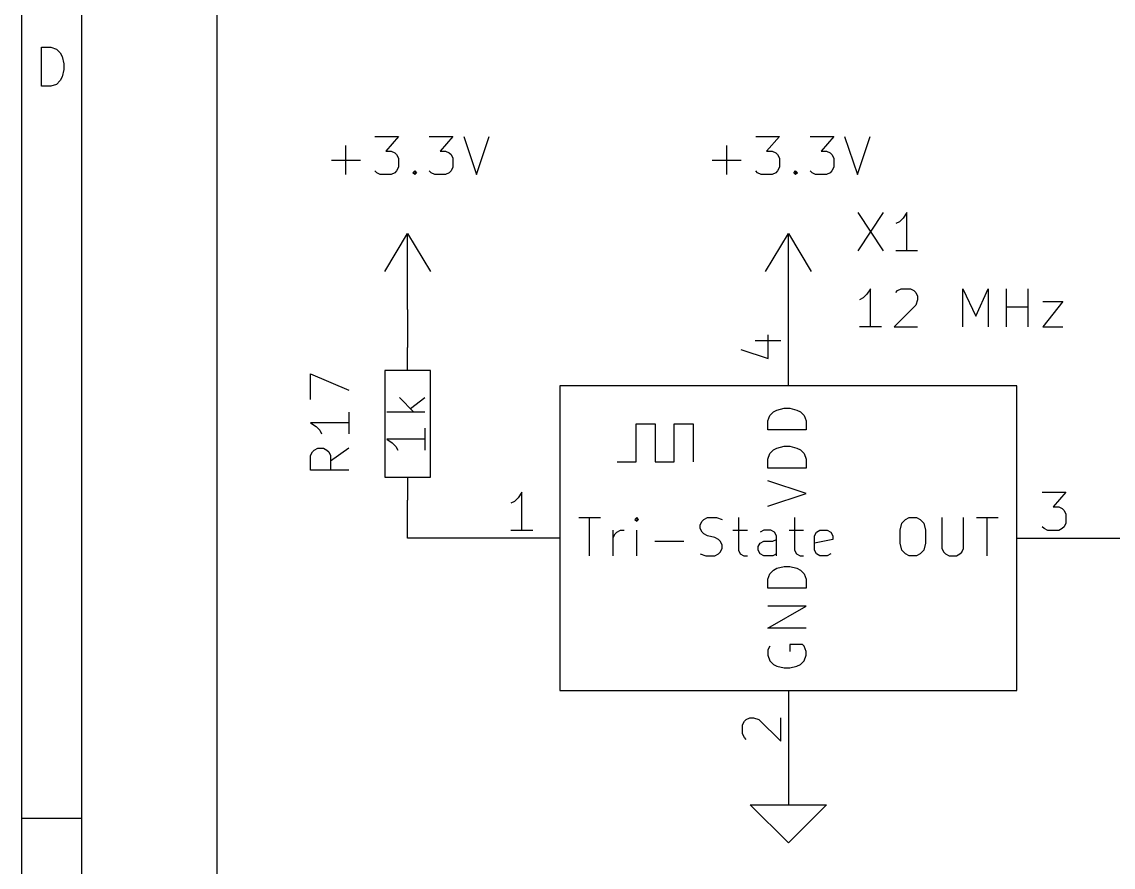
# Model space of a CAD drawing. Extents: x 0.4 to 16.1, y -11.3 to -0.4.
# Drawn here: x 0.394 to 1.826, y -8.332 to -7.222 of the extents above; entities that cross this region are included whole.
import ezdxf

# ---------------------------------------------------------------- set-up
doc = ezdxf.new("R2010")
doc.units = 0
doc.header["$MEASUREMENT"] = 0
for name, color, linetype in [('BLUE3', 171, 'CONTINUOUS'), ('CYAN2', 4, 'CONTINUOUS'), ('GREEN3', 91, 'CONTINUOUS'), ('LYELLOW', 51, 'CONTINUOUS'), ('RED2', 1, 'CONTINUOUS'), ('RED3', 11, 'CONTINUOUS')]:
    doc.layers.add(name, color=color, linetype=linetype)

msp = doc.modelspace()

# ---------------------------------------------------------------- linework, layer by layer
at = {"layer": 'BLUE3', "linetype": 'CONTINUOUS'}
msp.add_line((0.65, -11.1), (0.65, -4.85), dxfattribs=at)
at = {"layer": 'CYAN2', "linetype": 'CONTINUOUS'}
for p, q in [((0.8571, -7.3728), (0.8881, -7.3728)), ((0.8571, -7.3728), (0.8881, -7.3728)), ((0.8881, -7.3728), (0.8714, -7.3919)), ((0.8881, -7.3728), (0.8714, -7.3919)), ((0.9286, -7.3728), (0.9595, -7.3728)), ((0.9286, -7.3728), (0.9595, -7.3728)), ((0.9595, -7.3728), (0.9429, -7.3919)), ((0.9595, -7.3728), (0.9429, -7.3919)), ((0.9738, -7.3728), (0.9905, -7.4228)), ((0.9738, -7.3728), (0.9905, -7.4228)), ((0.9905, -7.4228), (1.0071, -7.3728)), ((0.9905, -7.4228), (1.0071, -7.3728)), ((1.3571, -7.3728), (1.3881, -7.3728)), ((1.3571, -7.3728), (1.3881, -7.3728)), ((1.3881, -7.3728), (1.3714, -7.3919)), ((1.3881, -7.3728), (1.3714, -7.3919)), ((1.4286, -7.3728), (1.4595, -7.3728)), ((1.4286, -7.3728), (1.4595, -7.3728)), ((1.4595, -7.3728), (1.4429, -7.3919)), ((1.4595, -7.3728), (1.4429, -7.3919)), ((1.4738, -7.3728), (1.4905, -7.4228)), ((1.4738, -7.3728), (1.4905, -7.4228)), ((1.4905, -7.4228), (1.5071, -7.3728)), ((1.4905, -7.4228), (1.5071, -7.3728)), ((0.819, -7.4228), (0.819, -7.3847)), ((0.819, -7.4228), (0.819, -7.3847)), ((0.8714, -7.3919), (0.8786, -7.3919)), ((0.8714, -7.3919), (0.8786, -7.3919)), ((0.8786, -7.3919), (0.8833, -7.3942)), ((0.8786, -7.3919), (0.8833, -7.3942)), ((0.9429, -7.3919), (0.95, -7.3919)), ((0.9429, -7.3919), (0.95, -7.3919)), ((0.95, -7.3919), (0.9548, -7.3942)), ((0.95, -7.3919), (0.9548, -7.3942)), ((1.319, -7.4228), (1.319, -7.3847)), ((1.319, -7.4228), (1.319, -7.3847)), ((1.3714, -7.3919), (1.3786, -7.3919)), ((1.3714, -7.3919), (1.3786, -7.3919)), ((1.3786, -7.3919), (1.3833, -7.3942)), ((1.3786, -7.3919), (1.3833, -7.3942)), ((1.4429, -7.3919), (1.45, -7.3919)), ((1.4429, -7.3919), (1.45, -7.3919)), ((1.45, -7.3919), (1.4548, -7.3942)), ((1.45, -7.3919), (1.4548, -7.3942)), ((0.8, -7.4038), (0.8381, -7.4038)), ((0.8, -7.4038), (0.8381, -7.4038)), ((0.8833, -7.3942), (0.8857, -7.3966)), ((0.8833, -7.3942), (0.8857, -7.3966)), ((0.8857, -7.3966), (0.8881, -7.4014)), ((0.8857, -7.3966), (0.8881, -7.4014)), ((0.8881, -7.4014), (0.8881, -7.4133)), ((0.8881, -7.4014), (0.8881, -7.4133)), ((0.9548, -7.3942), (0.9571, -7.3966)), ((0.9548, -7.3942), (0.9571, -7.3966)), ((0.9571, -7.3966), (0.9595, -7.4014)), ((0.9571, -7.3966), (0.9595, -7.4014)), ((0.9595, -7.4014), (0.9595, -7.4133)), ((0.9595, -7.4014), (0.9595, -7.4133)), ((1.3, -7.4038), (1.3381, -7.4038)), ((1.3, -7.4038), (1.3381, -7.4038)), ((1.3833, -7.3942), (1.3857, -7.3966)), ((1.3833, -7.3942), (1.3857, -7.3966)), ((1.3857, -7.3966), (1.3881, -7.4014)), ((1.3857, -7.3966), (1.3881, -7.4014)), ((1.3881, -7.4014), (1.3881, -7.4133)), ((1.3881, -7.4014), (1.3881, -7.4133)), ((1.4548, -7.3942), (1.4571, -7.3966)), ((1.4548, -7.3942), (1.4571, -7.3966)), ((1.4571, -7.3966), (1.4595, -7.4014)), ((1.4571, -7.3966), (1.4595, -7.4014)), ((1.4595, -7.4014), (1.4595, -7.4133)), ((1.4595, -7.4014), (1.4595, -7.4133)), ((0.8595, -7.4204), (0.8571, -7.418)), ((0.8595, -7.4204), (0.8571, -7.418)), ((0.8643, -7.4228), (0.8595, -7.4204)), ((0.8643, -7.4228), (0.8595, -7.4204)), ((0.8833, -7.4204), (0.8786, -7.4228)), ((0.8833, -7.4204), (0.8786, -7.4228)), ((0.8857, -7.418), (0.8833, -7.4204)), ((0.8857, -7.418), (0.8833, -7.4204)), ((0.8881, -7.4133), (0.8857, -7.418)), ((0.8881, -7.4133), (0.8857, -7.418)), ((0.9071, -7.4204), (0.9095, -7.418)), ((0.9071, -7.4204), (0.9095, -7.418)), ((0.9095, -7.4228), (0.9071, -7.4204)), ((0.9095, -7.4228), (0.9071, -7.4204)), ((0.9095, -7.418), (0.9119, -7.4204)), ((0.9095, -7.418), (0.9095, -7.4228)), ((0.9095, -7.418), (0.9119, -7.4204)), ((0.9095, -7.418), (0.9095, -7.4228)), ((0.9119, -7.4204), (0.9095, -7.4228)), ((0.9119, -7.4204), (0.9095, -7.4228)), ((0.931, -7.4204), (0.9286, -7.418)), ((0.931, -7.4204), (0.9286, -7.418)), ((0.9357, -7.4228), (0.931, -7.4204)), ((0.9357, -7.4228), (0.931, -7.4204)), ((0.9548, -7.4204), (0.95, -7.4228)), ((0.9548, -7.4204), (0.95, -7.4228)), ((0.9571, -7.418), (0.9548, -7.4204)), ((0.9571, -7.418), (0.9548, -7.4204)), ((0.9595, -7.4133), (0.9571, -7.418)), ((0.9595, -7.4133), (0.9571, -7.418)), ((1.3595, -7.4204), (1.3571, -7.418)), ((1.3595, -7.4204), (1.3571, -7.418)), ((1.3643, -7.4228), (1.3595, -7.4204)), ((1.3643, -7.4228), (1.3595, -7.4204)), ((1.3833, -7.4204), (1.3786, -7.4228)), ((1.3833, -7.4204), (1.3786, -7.4228)), ((1.3857, -7.418), (1.3833, -7.4204)), ((1.3857, -7.418), (1.3833, -7.4204)), ((1.3881, -7.4133), (1.3857, -7.418)), ((1.3881, -7.4133), (1.3857, -7.418)), ((1.4071, -7.4204), (1.4095, -7.418)), ((1.4071, -7.4204), (1.4095, -7.418)), ((1.4095, -7.4228), (1.4071, -7.4204)), ((1.4095, -7.4228), (1.4071, -7.4204)), ((1.4095, -7.418), (1.4119, -7.4204)), ((1.4095, -7.418), (1.4095, -7.4228)), ((1.4095, -7.418), (1.4119, -7.4204)), ((1.4095, -7.418), (1.4095, -7.4228)), ((1.4119, -7.4204), (1.4095, -7.4228)), ((1.4119, -7.4204), (1.4095, -7.4228)), ((1.431, -7.4204), (1.4286, -7.418)), ((1.431, -7.4204), (1.4286, -7.418)), ((1.4357, -7.4228), (1.431, -7.4204)), ((1.4357, -7.4228), (1.431, -7.4204)), ((1.4548, -7.4204), (1.45, -7.4228)), ((1.4548, -7.4204), (1.45, -7.4228)), ((1.4571, -7.418), (1.4548, -7.4204)), ((1.4571, -7.418), (1.4548, -7.4204)), ((1.4595, -7.4133), (1.4571, -7.418)), ((1.4595, -7.4133), (1.4571, -7.418)), ((0.8786, -7.4228), (0.8643, -7.4228)), ((0.8786, -7.4228), (0.8643, -7.4228)), ((0.95, -7.4228), (0.9357, -7.4228)), ((0.95, -7.4228), (0.9357, -7.4228)), ((1.3786, -7.4228), (1.3643, -7.4228)), ((1.3786, -7.4228), (1.3643, -7.4228)), ((1.45, -7.4228), (1.4357, -7.4228)), ((1.45, -7.4228), (1.4357, -7.4228)), ((1.491, -7.4728), (1.5244, -7.5228)), ((1.5244, -7.4728), (1.491, -7.5228)), ((1.491, -7.4728), (1.5244, -7.5228)), ((1.5244, -7.4728), (1.491, -7.5228)), ((1.5553, -7.4728), (1.5505, -7.4799)), ((1.5553, -7.4728), (1.5505, -7.4799)), ((1.5553, -7.5228), (1.5553, -7.4728)), ((1.5553, -7.5228), (1.5553, -7.4728)), ((1.5458, -7.4847), (1.541, -7.4871)), ((1.5458, -7.4847), (1.541, -7.4871)), ((1.5505, -7.4799), (1.5458, -7.4847)), ((1.5505, -7.4799), (1.5458, -7.4847)), ((1.5696, -7.5228), (1.541, -7.5228)), ((1.5696, -7.5228), (1.541, -7.5228)), ((1.5077, -7.5728), (1.5029, -7.5799)), ((1.5077, -7.5728), (1.5029, -7.5799)), ((1.5077, -7.6228), (1.5077, -7.5728)), ((1.5077, -7.6228), (1.5077, -7.5728)), ((1.541, -7.5776), (1.5434, -7.5752)), ((1.541, -7.5776), (1.5434, -7.5752)), ((1.5434, -7.5752), (1.5482, -7.5728)), ((1.5434, -7.5752), (1.5482, -7.5728)), ((1.5482, -7.5728), (1.5601, -7.5728)), ((1.5482, -7.5728), (1.5601, -7.5728)), ((1.5601, -7.5728), (1.5648, -7.5752)), ((1.5601, -7.5728), (1.5648, -7.5752)), ((1.5648, -7.5752), (1.5672, -7.5776)), ((1.5648, -7.5752), (1.5672, -7.5776)), ((1.5672, -7.5776), (1.5696, -7.5823)), ((1.5672, -7.5776), (1.5696, -7.5823)), ((1.6291, -7.6228), (1.6291, -7.5728)), ((1.6291, -7.5728), (1.6458, -7.6085)), ((1.6291, -7.6228), (1.6291, -7.5728)), ((1.6291, -7.5728), (1.6458, -7.6085)), ((1.6458, -7.6085), (1.6624, -7.5728)), ((1.6458, -7.6085), (1.6624, -7.5728)), ((1.6624, -7.5728), (1.6624, -7.6228)), ((1.6624, -7.5728), (1.6624, -7.6228)), ((1.6863, -7.6228), (1.6863, -7.5728)), ((1.6863, -7.6228), (1.6863, -7.5728)), ((1.7148, -7.6228), (1.7148, -7.5728)), ((1.7148, -7.6228), (1.7148, -7.5728)), ((1.4982, -7.5847), (1.4934, -7.5871)), ((1.4982, -7.5847), (1.4934, -7.5871)), ((1.5029, -7.5799), (1.4982, -7.5847)), ((1.5029, -7.5799), (1.4982, -7.5847)), ((1.5696, -7.5871), (1.5672, -7.5942)), ((1.5696, -7.5871), (1.5672, -7.5942)), ((1.5696, -7.5823), (1.5696, -7.5871)), ((1.5696, -7.5823), (1.5696, -7.5871)), ((1.7339, -7.5895), (1.7601, -7.5895)), ((1.7601, -7.5895), (1.7339, -7.6228)), ((1.7339, -7.5895), (1.7601, -7.5895)), ((1.7601, -7.5895), (1.7339, -7.6228)), ((1.5672, -7.5942), (1.5386, -7.6228)), ((1.5672, -7.5942), (1.5386, -7.6228)), ((1.6863, -7.5966), (1.7148, -7.5966)), ((1.6863, -7.5966), (1.7148, -7.5966)), ((1.522, -7.6228), (1.4934, -7.6228)), ((1.522, -7.6228), (1.4934, -7.6228)), ((1.5386, -7.6228), (1.5696, -7.6228)), ((1.5386, -7.6228), (1.5696, -7.6228)), ((1.7339, -7.6228), (1.7601, -7.6228)), ((1.7339, -7.6228), (1.7601, -7.6228)), ((0.7728, -7.7179), (0.7728, -7.6845)), ((0.7728, -7.6845), (0.8228, -7.7059)), ((0.8895, -7.7155), (0.9085, -7.7345)), ((0.9038, -7.7298), (0.9228, -7.7155)), ((0.8228, -7.7345), (0.8228, -7.7631)), ((0.9228, -7.7345), (0.8728, -7.7345)), ((1.3755, -7.739), (1.3803, -7.7343)), ((1.3755, -7.739), (1.3803, -7.7343)), ((1.3803, -7.7343), (1.385, -7.7319)), ((1.3803, -7.7343), (1.385, -7.7319)), ((1.385, -7.7319), (1.3946, -7.7295)), ((1.385, -7.7319), (1.3946, -7.7295)), ((1.3946, -7.7295), (1.4017, -7.7295)), ((1.3946, -7.7295), (1.4017, -7.7295)), ((1.4017, -7.7295), (1.4112, -7.7319)), ((1.4017, -7.7295), (1.4112, -7.7319)), ((1.4112, -7.7319), (1.416, -7.7343)), ((1.4112, -7.7319), (1.416, -7.7343)), ((1.416, -7.7343), (1.4208, -7.739)), ((1.416, -7.7343), (1.4208, -7.739)), ((0.8228, -7.7488), (0.7728, -7.7488)), ((0.7728, -7.7488), (0.7799, -7.7536)), ((1.3731, -7.7462), (1.3755, -7.739)), ((1.3731, -7.7462), (1.3755, -7.739)), ((1.3731, -7.7581), (1.3731, -7.7462)), ((1.3731, -7.7581), (1.3731, -7.7462)), ((1.4208, -7.739), (1.4231, -7.7462)), ((1.4208, -7.739), (1.4231, -7.7462)), ((1.4231, -7.7462), (1.4231, -7.7581)), ((1.4231, -7.7462), (1.4231, -7.7581)), ((0.7799, -7.7536), (0.7847, -7.7583)), ((0.7847, -7.7583), (0.7871, -7.7631)), ((0.9228, -7.7559), (0.9228, -7.7845)), ((1.4231, -7.7581), (1.3731, -7.7581)), ((1.4231, -7.7581), (1.3731, -7.7581)), ((0.9228, -7.7702), (0.8728, -7.7702)), ((0.8728, -7.7702), (0.8799, -7.775)), ((0.8799, -7.775), (0.8847, -7.7798)), ((0.7728, -7.7917), (0.7752, -7.7869)), ((0.7728, -7.8107), (0.7728, -7.7917)), ((0.7752, -7.7869), (0.7776, -7.7845)), ((0.7776, -7.7845), (0.7823, -7.7821)), ((0.7823, -7.7821), (0.7895, -7.7821)), ((0.7895, -7.7821), (0.7942, -7.7845)), ((0.7942, -7.7845), (0.7966, -7.7869)), ((0.7966, -7.7869), (0.799, -7.7917)), ((0.8228, -7.7821), (0.799, -7.7988)), ((0.799, -7.7917), (0.799, -7.8107)), ((0.8847, -7.7798), (0.8871, -7.7845)), ((1.3731, -7.7962), (1.3755, -7.789)), ((1.3731, -7.7962), (1.3755, -7.789)), ((1.3755, -7.789), (1.3803, -7.7843)), ((1.3755, -7.789), (1.3803, -7.7843)), ((1.3803, -7.7843), (1.385, -7.7819)), ((1.3803, -7.7843), (1.385, -7.7819)), ((1.385, -7.7819), (1.3946, -7.7795)), ((1.385, -7.7819), (1.3946, -7.7795)), ((1.3946, -7.7795), (1.4017, -7.7795)), ((1.3946, -7.7795), (1.4017, -7.7795)), ((1.4017, -7.7795), (1.4112, -7.7819)), ((1.4017, -7.7795), (1.4112, -7.7819)), ((1.4112, -7.7819), (1.416, -7.7843)), ((1.4112, -7.7819), (1.416, -7.7843)), ((1.416, -7.7843), (1.4208, -7.789)), ((1.416, -7.7843), (1.4208, -7.789)), ((1.4208, -7.789), (1.4231, -7.7962)), ((1.4208, -7.789), (1.4231, -7.7962)), ((1.3731, -7.8081), (1.3731, -7.7962)), ((1.3731, -7.8081), (1.3731, -7.7962)), ((1.4231, -7.7962), (1.4231, -7.8081)), ((1.4231, -7.7962), (1.4231, -7.8081)), ((0.8228, -7.8107), (0.7728, -7.8107)), ((1.4231, -7.8081), (1.3731, -7.8081)), ((1.4231, -7.8081), (1.3731, -7.8081)), ((1.4231, -7.8414), (1.3731, -7.8248)), ((1.4231, -7.8414), (1.3731, -7.8248)), ((1.3731, -7.8581), (1.4231, -7.8414)), ((1.3731, -7.8581), (1.4231, -7.8414)), ((1.1248, -7.8731), (1.1533, -7.8731)), ((1.1248, -7.8731), (1.1533, -7.8731)), ((1.139, -7.9231), (1.139, -7.8731)), ((1.139, -7.9231), (1.139, -7.8731)), ((1.2009, -7.8731), (1.1986, -7.8755)), ((1.2009, -7.8731), (1.1986, -7.8755)), ((1.1986, -7.8755), (1.2009, -7.8779)), ((1.1986, -7.8755), (1.2009, -7.8779)), ((1.2033, -7.8755), (1.2009, -7.8731)), ((1.2009, -7.8731), (1.2009, -7.8779)), ((1.2033, -7.8755), (1.2009, -7.8731)), ((1.2009, -7.8731), (1.2009, -7.8779)), ((1.2009, -7.8779), (1.2033, -7.8755)), ((1.2009, -7.8779), (1.2033, -7.8755)), ((1.2843, -7.8827), (1.2867, -7.8779)), ((1.2843, -7.8827), (1.2867, -7.8779)), ((1.2867, -7.8779), (1.289, -7.8755)), ((1.2867, -7.8779), (1.289, -7.8755)), ((1.289, -7.8755), (1.2938, -7.8731)), ((1.289, -7.8755), (1.2938, -7.8731)), ((1.2938, -7.8731), (1.3057, -7.8731)), ((1.2938, -7.8731), (1.3057, -7.8731)), ((1.3057, -7.8731), (1.3129, -7.8755)), ((1.3057, -7.8731), (1.3129, -7.8755)), ((1.3343, -7.8731), (1.3343, -7.916)), ((1.3343, -7.8731), (1.3343, -7.916)), ((1.4081, -7.8731), (1.4081, -7.916)), ((1.4081, -7.8731), (1.4081, -7.916)), ((1.549, -7.8803), (1.5538, -7.8755)), ((1.549, -7.8803), (1.5538, -7.8755)), ((1.5538, -7.8755), (1.5586, -7.8731)), ((1.5538, -7.8755), (1.5586, -7.8731)), ((1.5586, -7.8731), (1.5681, -7.8731)), ((1.5586, -7.8731), (1.5681, -7.8731)), ((1.5681, -7.8731), (1.5729, -7.8755)), ((1.5681, -7.8731), (1.5729, -7.8755)), ((1.5729, -7.8755), (1.5776, -7.8803)), ((1.5729, -7.8755), (1.5776, -7.8803)), ((1.6014, -7.8731), (1.6014, -7.9136)), ((1.6014, -7.8731), (1.6014, -7.9136)), ((1.63, -7.9136), (1.63, -7.8731)), ((1.63, -7.9136), (1.63, -7.8731)), ((1.6467, -7.8731), (1.6752, -7.8731)), ((1.6467, -7.8731), (1.6752, -7.8731)), ((1.661, -7.9231), (1.661, -7.8731)), ((1.661, -7.9231), (1.661, -7.8731)), ((1.17, -7.9231), (1.17, -7.8898)), ((1.17, -7.9231), (1.17, -7.8898)), ((1.1724, -7.8946), (1.1748, -7.8922)), ((1.1724, -7.8946), (1.1748, -7.8922)), ((1.1748, -7.8922), (1.1795, -7.8898)), ((1.1748, -7.8922), (1.1795, -7.8898)), ((1.1795, -7.8898), (1.1843, -7.8898)), ((1.1795, -7.8898), (1.1843, -7.8898)), ((1.2009, -7.9231), (1.2009, -7.8898)), ((1.2009, -7.9231), (1.2009, -7.8898)), ((1.2843, -7.8874), (1.2843, -7.8827)), ((1.2843, -7.8874), (1.2843, -7.8827)), ((1.2867, -7.8922), (1.2843, -7.8874)), ((1.2867, -7.8922), (1.2843, -7.8874)), ((1.289, -7.8946), (1.2867, -7.8922)), ((1.289, -7.8946), (1.2867, -7.8922)), ((1.3271, -7.8898), (1.3462, -7.8898)), ((1.3271, -7.8898), (1.3462, -7.8898)), ((1.3676, -7.8898), (1.3629, -7.8922)), ((1.3676, -7.8898), (1.3629, -7.8922)), ((1.3771, -7.8898), (1.3676, -7.8898)), ((1.3771, -7.8898), (1.3676, -7.8898)), ((1.3819, -7.8922), (1.3771, -7.8898)), ((1.3819, -7.8922), (1.3771, -7.8898)), ((1.3843, -7.8969), (1.3819, -7.8922)), ((1.3843, -7.8969), (1.3819, -7.8922)), ((1.4009, -7.8898), (1.42, -7.8898)), ((1.4009, -7.8898), (1.42, -7.8898)), ((1.4343, -7.8969), (1.4367, -7.8922)), ((1.4343, -7.8969), (1.4367, -7.8922)), ((1.4367, -7.8922), (1.4414, -7.8898)), ((1.4367, -7.8922), (1.4414, -7.8898)), ((1.4414, -7.8898), (1.4509, -7.8898)), ((1.4414, -7.8898), (1.4509, -7.8898)), ((1.4509, -7.8898), (1.4557, -7.8922)), ((1.4509, -7.8898), (1.4557, -7.8922)), ((1.4557, -7.8922), (1.4581, -7.8969)), ((1.4557, -7.8922), (1.4581, -7.8969)), ((1.5467, -7.8898), (1.549, -7.8803)), ((1.5467, -7.8898), (1.549, -7.8803)), ((1.5467, -7.9065), (1.5467, -7.8898)), ((1.5467, -7.9065), (1.5467, -7.8898)), ((1.5776, -7.8803), (1.58, -7.8898)), ((1.5776, -7.8803), (1.58, -7.8898)), ((1.58, -7.8898), (1.58, -7.9065)), ((1.58, -7.8898), (1.58, -7.9065)), ((1.17, -7.8993), (1.1724, -7.8946)), ((1.17, -7.8993), (1.1724, -7.8946)), ((1.2248, -7.9041), (1.2629, -7.9041)), ((1.2248, -7.9041), (1.2629, -7.9041)), ((1.2938, -7.8969), (1.289, -7.8946)), ((1.2938, -7.8969), (1.289, -7.8946)), ((1.3033, -7.8993), (1.2938, -7.8969)), ((1.3033, -7.8993), (1.2938, -7.8969)), ((1.3081, -7.9017), (1.3033, -7.8993)), ((1.3081, -7.9017), (1.3033, -7.8993)), ((1.3105, -7.9041), (1.3081, -7.9017)), ((1.3105, -7.9041), (1.3081, -7.9017)), ((1.3129, -7.9088), (1.3105, -7.9041)), ((1.3129, -7.9088), (1.3105, -7.9041)), ((1.3605, -7.9112), (1.3629, -7.9065)), ((1.3605, -7.9112), (1.3629, -7.9065)), ((1.3629, -7.9065), (1.3676, -7.9041)), ((1.3629, -7.9065), (1.3676, -7.9041)), ((1.3676, -7.9041), (1.3795, -7.9041)), ((1.3676, -7.9041), (1.3795, -7.9041)), ((1.3795, -7.9041), (1.3843, -7.9017)), ((1.3795, -7.9041), (1.3843, -7.9017)), ((1.3843, -7.9231), (1.3843, -7.8969)), ((1.3843, -7.9231), (1.3843, -7.8969)), ((1.4343, -7.916), (1.4343, -7.8969)), ((1.4343, -7.916), (1.4343, -7.8969)), ((1.4581, -7.9017), (1.4343, -7.9065)), ((1.4581, -7.9017), (1.4343, -7.9065)), ((1.4581, -7.8969), (1.4581, -7.9017)), ((1.4581, -7.8969), (1.4581, -7.9017)), ((1.549, -7.916), (1.5467, -7.9065)), ((1.549, -7.916), (1.5467, -7.9065)), ((1.58, -7.9065), (1.5776, -7.916)), ((1.58, -7.9065), (1.5776, -7.916)), ((1.2843, -7.9208), (1.2914, -7.9231)), ((1.2843, -7.9208), (1.2914, -7.9231)), ((1.3033, -7.9231), (1.3081, -7.9208)), ((1.3033, -7.9231), (1.3081, -7.9208)), ((1.3081, -7.9208), (1.3105, -7.9184)), ((1.3081, -7.9208), (1.3105, -7.9184)), ((1.3105, -7.9184), (1.3129, -7.9136)), ((1.3105, -7.9184), (1.3129, -7.9136)), ((1.3129, -7.9136), (1.3129, -7.9088)), ((1.3129, -7.9136), (1.3129, -7.9088)), ((1.3343, -7.916), (1.3367, -7.9208)), ((1.3343, -7.916), (1.3367, -7.9208)), ((1.3367, -7.9208), (1.3414, -7.9231)), ((1.3367, -7.9208), (1.3414, -7.9231)), ((1.3605, -7.916), (1.3605, -7.9112)), ((1.3605, -7.916), (1.3605, -7.9112)), ((1.3629, -7.9208), (1.3605, -7.916)), ((1.3629, -7.9208), (1.3605, -7.916)), ((1.3676, -7.9231), (1.3629, -7.9208)), ((1.3676, -7.9231), (1.3629, -7.9208)), ((1.3843, -7.9208), (1.3795, -7.9231)), ((1.3843, -7.9208), (1.3795, -7.9231)), ((1.4081, -7.916), (1.4105, -7.9208)), ((1.4081, -7.916), (1.4105, -7.9208)), ((1.4105, -7.9208), (1.4152, -7.9231)), ((1.4105, -7.9208), (1.4152, -7.9231)), ((1.4367, -7.9208), (1.4343, -7.916)), ((1.4367, -7.9208), (1.4343, -7.916)), ((1.4414, -7.9231), (1.4367, -7.9208)), ((1.4414, -7.9231), (1.4367, -7.9208)), ((1.4557, -7.9208), (1.4509, -7.9231)), ((1.4557, -7.9208), (1.4509, -7.9231)), ((1.5538, -7.9208), (1.549, -7.916)), ((1.5538, -7.9208), (1.549, -7.916)), ((1.5586, -7.9231), (1.5538, -7.9208)), ((1.5586, -7.9231), (1.5538, -7.9208)), ((1.5729, -7.9208), (1.5681, -7.9231)), ((1.5729, -7.9208), (1.5681, -7.9231)), ((1.5776, -7.916), (1.5729, -7.9208)), ((1.5776, -7.916), (1.5729, -7.9208)), ((1.6014, -7.9136), (1.6038, -7.9184)), ((1.6014, -7.9136), (1.6038, -7.9184)), ((1.6038, -7.9184), (1.6062, -7.9208)), ((1.6038, -7.9184), (1.6062, -7.9208)), ((1.6062, -7.9208), (1.6109, -7.9231)), ((1.6062, -7.9208), (1.6109, -7.9231)), ((1.6205, -7.9231), (1.6252, -7.9208)), ((1.6205, -7.9231), (1.6252, -7.9208)), ((1.6252, -7.9208), (1.6276, -7.9184)), ((1.6252, -7.9208), (1.6276, -7.9184)), ((1.6276, -7.9184), (1.63, -7.9136)), ((1.6276, -7.9184), (1.63, -7.9136)), ((1.2914, -7.9231), (1.3033, -7.9231)), ((1.2914, -7.9231), (1.3033, -7.9231)), ((1.3414, -7.9231), (1.3462, -7.9231)), ((1.3414, -7.9231), (1.3462, -7.9231)), ((1.3795, -7.9231), (1.3676, -7.9231)), ((1.3795, -7.9231), (1.3676, -7.9231)), ((1.4152, -7.9231), (1.42, -7.9231)), ((1.4152, -7.9231), (1.42, -7.9231)), ((1.4509, -7.9231), (1.4414, -7.9231)), ((1.4509, -7.9231), (1.4414, -7.9231)), ((1.5681, -7.9231), (1.5586, -7.9231)), ((1.5681, -7.9231), (1.5586, -7.9231)), ((1.6109, -7.9231), (1.6205, -7.9231)), ((1.6109, -7.9231), (1.6205, -7.9231)), ((1.3731, -7.9538), (1.3755, -7.9467)), ((1.3731, -7.9538), (1.3755, -7.9467)), ((1.3755, -7.9467), (1.3803, -7.9419)), ((1.3755, -7.9467), (1.3803, -7.9419)), ((1.3803, -7.9419), (1.385, -7.9395)), ((1.3803, -7.9419), (1.385, -7.9395)), ((1.385, -7.9395), (1.3946, -7.9371)), ((1.385, -7.9395), (1.3946, -7.9371)), ((1.3946, -7.9371), (1.4017, -7.9371)), ((1.3946, -7.9371), (1.4017, -7.9371)), ((1.4017, -7.9371), (1.4112, -7.9395)), ((1.4017, -7.9371), (1.4112, -7.9395)), ((1.4112, -7.9395), (1.416, -7.9419)), ((1.4112, -7.9395), (1.416, -7.9419)), ((1.416, -7.9419), (1.4208, -7.9467)), ((1.416, -7.9419), (1.4208, -7.9467)), ((1.4208, -7.9467), (1.4231, -7.9538)), ((1.4208, -7.9467), (1.4231, -7.9538)), ((1.3731, -7.9657), (1.3731, -7.9538)), ((1.3731, -7.9657), (1.3731, -7.9538)), ((1.4231, -7.9538), (1.4231, -7.9657)), ((1.4231, -7.9538), (1.4231, -7.9657)), ((1.4231, -7.9657), (1.3731, -7.9657)), ((1.4231, -7.9657), (1.3731, -7.9657)), ((1.3731, -8.0181), (1.4231, -7.9895)), ((1.4231, -7.9895), (1.3731, -7.9895)), ((1.3731, -8.0181), (1.4231, -7.9895)), ((1.4231, -7.9895), (1.3731, -7.9895)), ((1.4231, -8.0181), (1.3731, -8.0181)), ((1.4231, -8.0181), (1.3731, -8.0181)), ((1.3755, -8.0419), (1.3731, -8.0467)), ((1.3755, -8.0419), (1.3731, -8.0467)), ((1.3731, -8.0467), (1.3731, -8.0538)), ((1.3731, -8.0467), (1.3731, -8.0538)), ((1.4184, -8.0395), (1.4017, -8.0395)), ((1.4017, -8.0395), (1.4017, -8.049)), ((1.4184, -8.0395), (1.4017, -8.0395)), ((1.4017, -8.0395), (1.4017, -8.049)), ((1.4208, -8.0419), (1.4184, -8.0395)), ((1.4208, -8.0419), (1.4184, -8.0395)), ((1.4231, -8.049), (1.4208, -8.0419)), ((1.4231, -8.049), (1.4208, -8.0419)), ((1.4231, -8.0538), (1.4231, -8.049)), ((1.4231, -8.0538), (1.4231, -8.049)), ((1.3731, -8.0538), (1.3755, -8.0609)), ((1.3731, -8.0538), (1.3755, -8.0609)), ((1.3755, -8.0609), (1.3803, -8.0657)), ((1.3755, -8.0609), (1.3803, -8.0657)), ((1.416, -8.0657), (1.4208, -8.0609)), ((1.416, -8.0657), (1.4208, -8.0609)), ((1.4208, -8.0609), (1.4231, -8.0538)), ((1.4208, -8.0609), (1.4231, -8.0538)), ((1.3803, -8.0657), (1.385, -8.0681)), ((1.3803, -8.0657), (1.385, -8.0681)), ((1.385, -8.0681), (1.3946, -8.0705)), ((1.385, -8.0681), (1.3946, -8.0705)), ((1.3946, -8.0705), (1.4017, -8.0705)), ((1.3946, -8.0705), (1.4017, -8.0705)), ((1.4017, -8.0705), (1.4112, -8.0681)), ((1.4017, -8.0705), (1.4112, -8.0681)), ((1.4112, -8.0681), (1.416, -8.0657)), ((1.4112, -8.0681), (1.416, -8.0657))]:
    msp.add_line(p, q, dxfattribs=at)
at = {"layer": 'GREEN3', "linetype": 'CONTINUOUS'}
for p, q in [((0.9, -7.6), (0.9, -7.65)), ((0.9, -7.9), (0.9, -7.85)), ((1, -7.9), (0.9, -7.9)), ((1.8, -7.9), (2, -7.9))]:
    msp.add_line(p, q, dxfattribs=at)
at = {"layer": 'LYELLOW', "linetype": 'CONTINUOUS'}
for p, q in [((1.1, -7.7), (1.1, -8.1)), ((1.7, -7.7), (1.1, -7.7)), ((1.7, -8.1), (1.7, -7.7)), ((1.1, -8.1), (1.7, -8.1))]:
    msp.add_line(p, q, dxfattribs=at)
at = {"layer": 'RED2', "linetype": 'CONTINUOUS'}
for p, q in [((0.3937, -11.2993), (0.3937, -0.3937)), ((0.4724, -11.2206), (0.4724, -0.4724)), ((0.4197, -7.3068), (0.4197, -7.2557)), ((0.4197, -7.2557), (0.4319, -7.2557)), ((0.4319, -7.2557), (0.4392, -7.2581)), ((0.4392, -7.2581), (0.444, -7.263)), ((0.444, -7.263), (0.4465, -7.2678)), ((0.4465, -7.2678), (0.4489, -7.2776)), ((0.4489, -7.2849), (0.4465, -7.2946)), ((0.4489, -7.2776), (0.4489, -7.2849)), ((0.4392, -7.3044), (0.4319, -7.3068)), ((0.444, -7.2995), (0.4392, -7.3044)), ((0.4465, -7.2946), (0.444, -7.2995)), ((0.4319, -7.3068), (0.4197, -7.3068)), ((0.87, -7.55), (0.9, -7.5)), ((0.9, -7.6), (0.9, -7.5)), ((0.9, -7.5), (0.93, -7.55)), ((1.37, -7.55), (1.4, -7.5)), ((1.4, -7.6), (1.4, -7.5)), ((1.4, -7.5), (1.43, -7.55)), ((1.4, -7.7), (1.4, -7.6)), ((1.4, -7.7), (1.4, -7.6)), ((0.9, -7.68), (0.9, -7.65)), ((0.87, -7.68), (0.87, -7.82)), ((0.93, -7.68), (0.87, -7.68)), ((0.93, -7.82), (0.93, -7.68)), ((1.1, -7.7), (1.1, -8.1)), ((1.7, -7.7), (1.1, -7.7)), ((1.7, -8.1), (1.7, -7.7)), ((1.2, -7.8), (1.2, -7.75)), ((1.2, -7.75), (1.225, -7.75)), ((1.225, -7.75), (1.225, -7.8)), ((1.25, -7.8), (1.25, -7.75)), ((1.25, -7.75), (1.275, -7.75)), ((1.275, -7.75), (1.275, -7.8)), ((1.175, -7.8), (1.2, -7.8)), ((1.225, -7.8), (1.25, -7.8)), ((0.87, -7.82), (0.93, -7.82)), ((0.9, -7.82), (0.9, -7.85)), ((1.1, -7.9), (1, -7.9)), ((1.1, -7.9), (1, -7.9)), ((1.7, -7.9), (1.8, -7.9)), ((1.7, -7.9), (1.8, -7.9)), ((1.1, -8.1), (1.7, -8.1)), ((1.4, -8.1), (1.4, -8.2)), ((1.4, -8.1), (1.4, -8.2)), ((1.4, -8.2), (1.4, -8.25)), ((1.4, -8.3), (1.35, -8.25)), ((1.35, -8.25), (1.4, -8.25)), ((1.4, -8.25), (1.45, -8.25)), ((1.45, -8.25), (1.4, -8.3)), ((0.3937, -8.2677), (0.4724, -8.2677))]:
    msp.add_line(p, q, dxfattribs=at)
at = {"layer": 'RED3', "linetype": 'CONTINUOUS'}
for p, q in [((1.3732, -7.6643), (1.3732, -7.6333)), ((1.3732, -7.6643), (1.3732, -7.6333)), ((1.3565, -7.6405), (1.3899, -7.6405)), ((1.3565, -7.6405), (1.3899, -7.6405)), ((1.3375, -7.6524), (1.3732, -7.6643)), ((1.3375, -7.6524), (1.3732, -7.6643)), ((1.0452, -7.847), (1.0405, -7.8518)), ((1.0452, -7.847), (1.0405, -7.8518)), ((1.05, -7.8399), (1.0452, -7.847)), ((1.05, -7.8399), (1.0452, -7.847)), ((1.05, -7.8899), (1.05, -7.8399)), ((1.05, -7.8899), (1.05, -7.8399)), ((1.7333, -7.8399), (1.7643, -7.8399)), ((1.7333, -7.8399), (1.7643, -7.8399)), ((1.7643, -7.8399), (1.7476, -7.8589)), ((1.7643, -7.8399), (1.7476, -7.8589)), ((1.0405, -7.8518), (1.0357, -7.8542)), ((1.0405, -7.8518), (1.0357, -7.8542)), ((1.7476, -7.8589), (1.7548, -7.8589)), ((1.7476, -7.8589), (1.7548, -7.8589)), ((1.7548, -7.8589), (1.7595, -7.8613)), ((1.7548, -7.8589), (1.7595, -7.8613)), ((1.7595, -7.8613), (1.7619, -7.8637)), ((1.7595, -7.8613), (1.7619, -7.8637)), ((1.7619, -7.8637), (1.7643, -7.8684)), ((1.7619, -7.8637), (1.7643, -7.8684)), ((1.7643, -7.8684), (1.7643, -7.8804)), ((1.7643, -7.8684), (1.7643, -7.8804)), ((1.0643, -7.8899), (1.0357, -7.8899)), ((1.0643, -7.8899), (1.0357, -7.8899)), ((1.7357, -7.8875), (1.7333, -7.8851)), ((1.7357, -7.8875), (1.7333, -7.8851)), ((1.7405, -7.8899), (1.7357, -7.8875)), ((1.7405, -7.8899), (1.7357, -7.8875)), ((1.7548, -7.8899), (1.7405, -7.8899)), ((1.7548, -7.8899), (1.7405, -7.8899)), ((1.7595, -7.8875), (1.7548, -7.8899)), ((1.7595, -7.8875), (1.7548, -7.8899)), ((1.7619, -7.8851), (1.7595, -7.8875)), ((1.7619, -7.8851), (1.7595, -7.8875)), ((1.7643, -7.8804), (1.7619, -7.8851)), ((1.7643, -7.8804), (1.7619, -7.8851)), ((1.3446, -8.1381), (1.3494, -8.1357)), ((1.3446, -8.1381), (1.3494, -8.1357)), ((1.3494, -8.1357), (1.3542, -8.1357)), ((1.3494, -8.1357), (1.3542, -8.1357)), ((1.3542, -8.1357), (1.3613, -8.1381)), ((1.3542, -8.1357), (1.3613, -8.1381)), ((1.3899, -8.1667), (1.3899, -8.1357)), ((1.3899, -8.1667), (1.3899, -8.1357)), ((1.3399, -8.1452), (1.3423, -8.1405)), ((1.3399, -8.1452), (1.3423, -8.1405)), ((1.3399, -8.1571), (1.3399, -8.1452)), ((1.3399, -8.1571), (1.3399, -8.1452)), ((1.3423, -8.1405), (1.3446, -8.1381)), ((1.3423, -8.1405), (1.3446, -8.1381)), ((1.3613, -8.1381), (1.3899, -8.1667)), ((1.3613, -8.1381), (1.3899, -8.1667)), ((1.3423, -8.1619), (1.3399, -8.1571)), ((1.3423, -8.1619), (1.3399, -8.1571)), ((1.3446, -8.1643), (1.3423, -8.1619)), ((1.3446, -8.1643), (1.3423, -8.1619))]:
    msp.add_line(p, q, dxfattribs=at)

doc.saveas('drawing.dxf')
